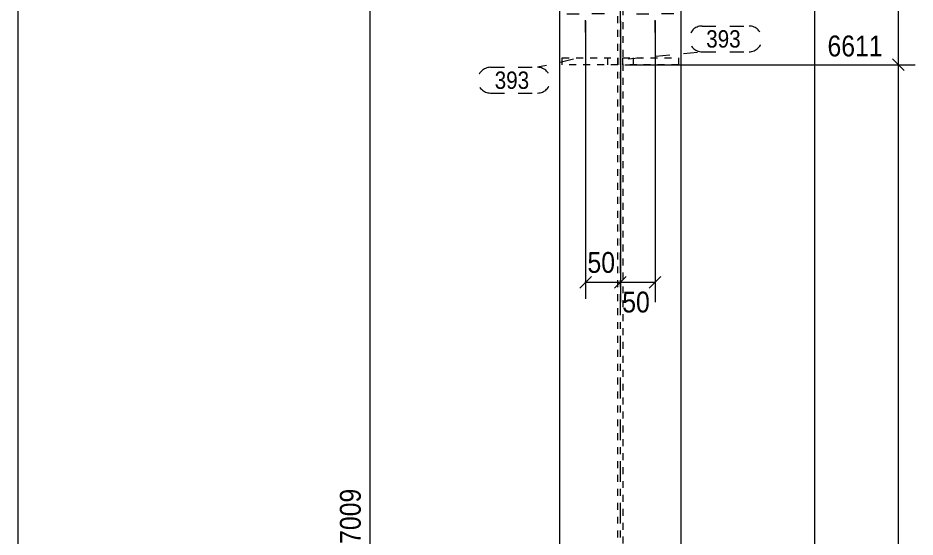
# Model space of a CAD drawing. Header units: millimetres. Extents: x 2 to 579, y 1 to 405.
# Drawn here: x 5 to 134.1, y 203 to 277.6 of the extents above; entities that cross this region are included whole.
import ezdxf

# ---------------------------------------------------------------- set-up
doc = ezdxf.new("R2010")
doc.units = ezdxf.units.MM
for name, pattern in [('XKITLINE00', [0]), ('XKITLINE01', [4, 1, -1, 1, -1]), ('XKITLINE02', [4, 2, -2]), ('XKITLINE03', [6, 3, -1, 1, -1])]:
    doc.linetypes.add(name, pattern=pattern)
for name, color, linetype, lineweight in [('Bolt', 3, 'Continuous', 0), ('Dimensions', 7, 'Continuous', 0), ('DrawingSheet', 5, 'Continuous', 0), ('Part', 2, 'Continuous', 0), ('PartMark', 7, 'Continuous', 0)]:
    doc.layers.add(name, color=color, linetype=linetype, lineweight=lineweight)
doc.styles.add('ARIAL', font='ARIAL.TTF')

# ---------------------------------------------------------------- blocks, each defined once
blk = doc.blocks.new('*A17')
at = {"layer": 'Bolt', "color": 3, "linetype": 'XKITLINE00', "lineweight": 0}
for p, q in [((86.67, 336.94), (86.67, 335.14)), ((96.67, 336.94), (96.67, 335.14)), ((83.97, 334.24), (85.76, 334.24)), ((86.67, 331.54), (86.67, 333.34)), ((89.37, 334.24), (87.57, 334.24)), ((93.97, 334.24), (95.76, 334.24)), ((96.67, 331.54), (96.67, 333.34)), ((99.37, 334.24), (97.57, 334.24)), ((86.67, 328.94), (86.67, 327.14)), ((96.67, 328.94), (96.67, 327.14)), ((83.97, 326.24), (85.76, 326.24)), ((86.67, 323.54), (86.67, 325.34)), ((89.37, 326.24), (87.57, 326.24)), ((93.97, 326.24), (95.76, 326.24)), ((96.67, 323.54), (96.67, 325.34)), ((99.37, 326.24), (97.57, 326.24)), ((86.67, 320.94), (86.67, 319.14)), ((96.67, 320.94), (96.67, 319.14)), ((83.97, 318.24), (85.76, 318.24)), ((89.37, 318.24), (87.57, 318.24)), ((93.97, 318.24), (95.76, 318.24)), ((99.37, 318.24), (97.57, 318.24)), ((86.67, 315.54), (86.67, 317.34)), ((96.67, 315.54), (96.67, 317.34)), ((86.67, 296.94), (86.67, 295.14)), ((96.67, 296.94), (96.67, 295.14)), ((83.97, 294.24), (85.76, 294.24)), ((86.67, 291.54), (86.67, 293.34)), ((89.37, 294.24), (87.57, 294.24)), ((93.97, 294.24), (95.76, 294.24)), ((96.67, 291.54), (96.67, 293.34)), ((99.37, 294.24), (97.57, 294.24)), ((86.67, 288.94), (86.67, 287.14)), ((96.67, 288.94), (96.67, 287.14)), ((83.97, 286.24), (85.76, 286.24)), ((86.67, 283.54), (86.67, 285.34)), ((89.37, 286.24), (87.57, 286.24)), ((93.97, 286.24), (95.76, 286.24)), ((96.67, 283.54), (96.67, 285.34)), ((99.37, 286.24), (97.57, 286.24)), ((86.67, 280.94), (86.67, 279.14)), ((96.67, 280.94), (96.67, 279.14)), ((83.97, 278.24), (85.76, 278.24)), ((89.37, 278.24), (87.57, 278.24)), ((93.97, 278.24), (95.76, 278.24)), ((99.37, 278.24), (97.57, 278.24)), ((86.67, 275.54), (86.67, 277.34)), ((96.67, 275.54), (96.67, 277.34))]:
    blk.add_line(p, q, dxfattribs=at)
blk = doc.blocks.new('*A22')
at = {"layer": 'Part', "color": 7, "linetype": 'XKITLINE03', "lineweight": 0}
blk.add_line((91.67, 198.91), (91.67, 351.31), dxfattribs=at)
at = {"layer": 'Part', "color": 2, "linetype": 'XKITLINE00', "lineweight": 0}
for p, q in [((82.92, 343.16), (82.92, 198.91)), ((100.42, 198.91), (100.42, 343.16))]:
    blk.add_line(p, q, dxfattribs=at)
at = {"layer": 'Part', "color": 7, "linetype": 'XKITLINE01', "lineweight": 0}
for p, q in [((91.32, 198.91), (91.32, 343.04)), ((92.02, 343.04), (92.02, 198.91))]:
    blk.add_line(p, q, dxfattribs=at)
blk = doc.blocks.new('*A27')
at = {"layer": 'Part', "color": 7, "linetype": 'XKITLINE01', "lineweight": 0}
for p, q in [((83.32, 270.91), (83.32, 271.91)), ((83.32, 271.91), (91.32, 271.91)), ((89.82, 271.91), (89.82, 270.91)), ((91.32, 271.91), (91.32, 270.91)), ((91.32, 270.91), (83.32, 270.91))]:
    blk.add_line(p, q, dxfattribs=at)
blk = doc.blocks.new('*A28')
at = {"layer": 'Part', "color": 7, "linetype": 'XKITLINE01', "lineweight": 0}
for p, q in [((92.02, 271.91), (100.02, 271.91)), ((92.02, 270.91), (92.02, 271.91)), ((93.52, 271.91), (93.52, 270.91)), ((100.02, 271.91), (100.02, 270.91)), ((100.02, 270.91), (92.02, 270.91))]:
    blk.add_line(p, q, dxfattribs=at)
blk = doc.blocks.new('*A33')
at = {"layer": 'DrawingSheet', "color": 5, "linetype": 'XKITLINE00', "lineweight": 0}
blk.add_line((5, 405), (5, 5), dxfattribs=at)
blk = doc.blocks.new('*A80')
at = {"layer": 'Dimensions', "color": 7, "linetype": 'XKITLINE00', "lineweight": 0}
for p, q in [((86.67, 277.24), (86.67, 237.23)), ((91.67, 277.24), (91.67, 237.23)), ((87.51, 240.47), (85.82, 238.78)), ((92.51, 240.47), (90.82, 238.78)), ((86.67, 239.63), (91.67, 239.63))]:
    blk.add_line(p, q, dxfattribs=at)
at = {"layer": 'Dimensions', "color": 3}
for p in [(86.67, 239.63), (91.67, 239.63)]:
    blk.add_point(p, dxfattribs=at)
at = {"layer": 'Dimensions', "color": 3, "style": 'ARIAL', "width": 0.85}
blk.add_text('50', height=3, dxfattribs=at).set_placement((86.94, 240.98))
blk = doc.blocks.new('*A81')
at = {"layer": 'Dimensions', "color": 7, "linetype": 'XKITLINE00', "lineweight": 0}
for p, q in [((91.67, 277.24), (91.67, 236.78)), ((96.67, 277.24), (96.67, 236.78)), ((92.51, 240.47), (90.82, 238.78)), ((97.51, 240.47), (95.82, 238.78)), ((91.67, 239.63), (96.67, 239.63))]:
    blk.add_line(p, q, dxfattribs=at)
at = {"layer": 'Dimensions', "color": 3}
for p in [(91.67, 239.63), (96.67, 239.63)]:
    blk.add_point(p, dxfattribs=at)
at = {"layer": 'Dimensions', "color": 3, "style": 'ARIAL', "width": 0.85}
blk.add_text('50', height=3, dxfattribs=at).set_placement((91.94, 235.28))
blk = doc.blocks.new('*A84')
at = {"layer": 'Dimensions', "color": 7, "linetype": 'XKITLINE00', "lineweight": 0}
blk.add_line((55.67, 102.19), (55.67, 310.71), dxfattribs=at)
at = {"layer": 'Dimensions', "color": 3, "style": 'ARIAL', "width": 0.85}
blk.add_text('7009', height=3, rotation=90.0002, dxfattribs=at).set_placement((54.32, 202))
blk = doc.blocks.new('*A86')
at = {"layer": 'Dimensions', "color": 7, "linetype": 'XKITLINE00', "lineweight": 0}
for p, q in [((130.82, 271.76), (132.51, 270.07)), ((92.32, 270.91), (134.07, 270.91)), ((131.67, 102.19), (131.67, 270.91))]:
    blk.add_line(p, q, dxfattribs=at)
at = {"layer": 'Dimensions', "color": 3}
blk.add_point((131.67, 270.91), dxfattribs=at)
at = {"layer": 'Dimensions', "color": 3, "style": 'ARIAL', "width": 0.85}
blk.add_text('6611', height=3, dxfattribs=at).set_placement((121.47, 272.11))
blk = doc.blocks.new('*A87')
at = {"layer": 'Dimensions', "color": 7, "linetype": 'XKITLINE00', "lineweight": 0}
for p, q in [((130.82, 344.01), (132.51, 342.31)), ((101.42, 343.16), (134.07, 343.16)), ((131.67, 270.91), (131.67, 343.16)), ((130.82, 271.76), (132.51, 270.07)), ((92.32, 270.91), (134.07, 270.91))]:
    blk.add_line(p, q, dxfattribs=at)
at = {"layer": 'Dimensions', "color": 3}
for p in [(131.67, 343.16), (131.67, 270.91)]:
    blk.add_point(p, dxfattribs=at)
at = {"layer": 'Dimensions', "color": 3, "style": 'ARIAL', "width": 0.85}
blk.add_text('7334', height=3, dxfattribs=at).set_placement((121.47, 344.36))
blk.add_text('722', height=3, rotation=90.0002, dxfattribs=at).set_placement((130.32, 303.7))
blk = doc.blocks.new('*A88')
at = {"layer": 'Dimensions', "color": 7, "linetype": 'XKITLINE00', "lineweight": 0}
blk.add_line((119.67, 102.19), (119.67, 282.4), dxfattribs=at)
blk = doc.blocks.new('*A99')
at = {"layer": 'PartMark', "color": 7, "linetype": 'XKITLINE02', "lineweight": 0}
for p, q in [((103.42, 276.48), (110.18, 276.48)), ((92.79, 271.78), (103.42, 272.78)), ((103.42, 272.78), (110.18, 272.78))]:
    blk.add_line(p, q, dxfattribs=at)
for centre, start, end in [((103.42, 274.63), 90, 270), ((110.18, 274.63), 270, 90)]:
    blk.add_arc(centre, 1.85, start, end, dxfattribs=at)
at = {"layer": 'PartMark', "color": 3, "style": 'ARIAL', "width": 0.85}
blk.add_text('393', height=2.5, dxfattribs=at).set_placement((104.02, 273.38))
blk = doc.blocks.new('*A100')
at = {"layer": 'PartMark', "color": 7, "linetype": 'XKITLINE02', "lineweight": 0}
for p, q in [((84.95, 271.69), (79.75, 270.54)), ((72.99, 270.54), (79.75, 270.54)), ((72.99, 266.84), (79.75, 266.84))]:
    blk.add_line(p, q, dxfattribs=at)
for centre, start, end in [((72.99, 268.69), 90, 270), ((79.75, 268.69), 270, 90)]:
    blk.add_arc(centre, 1.85, start, end, dxfattribs=at)
at = {"layer": 'PartMark', "color": 3, "style": 'ARIAL', "width": 0.85}
blk.add_text('393', height=2.5, dxfattribs=at).set_placement((73.59, 267.44))

msp = doc.modelspace()

# ---------------------------------------------------------------- block references
at = {"lineweight": 0}
for name in ['*A33', '*A87', '*A17', '*A84', '*A88', '*A80', '*A81', '*A99', '*A86', '*A100', '*A27', '*A28']:
    msp.add_blockref(name, (0, 0), dxfattribs=at)
at = {"layer": 'Part', "lineweight": 0}
msp.add_blockref('*A22', (0, 0), dxfattribs=at)

doc.saveas('drawing.dxf')
